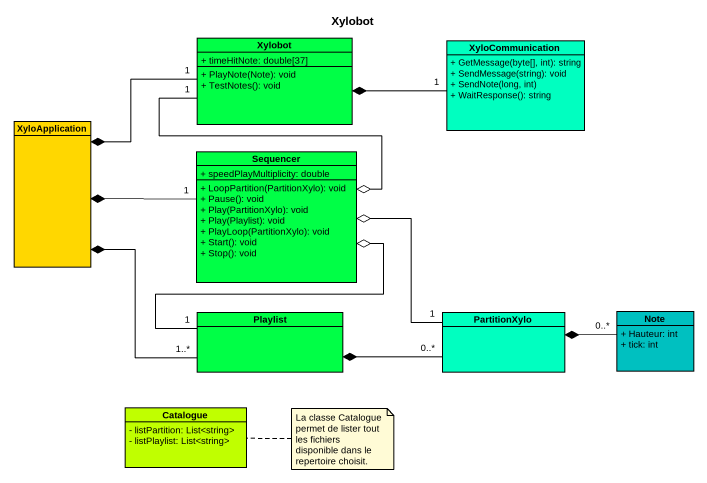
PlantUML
@startuml
title Xylobot
hide circle
hide empty members
skinparam classAttributeIconSize 0
class Xylobot #00FF46 {
  + timeHitNote: double[37]
  + PlayNote(Note): void
  + TestNotes(): void
}
class XyloCommunication #00FFC0 {
  + GetMessage(byte[], int): string
  + SendMessage(string): void
  + SendNote(long, int)
  + WaitResponse(): string
}
class XyloApplication #FFD700
class Sequencer #00FF46 {
  + speedPlayMultiplicity: double
  + LoopPartition(PartitionXylo): void
  + Pause(): void
  + Play(PartitionXylo): void
  + Play(Playlist): void
  + PlayLoop(PartitionXylo): void
  + Start(): void
  + Stop(): void
}
class Playlist #00FF46
class PartitionXylo #00FFC0
class "Note" as Note_ #00C0C0 {
  + Hauteur: int
  + tick: int
}
class Catalogue #C0FF00 {
  - listPartition: List<string>
  - listPlaylist: List<string>
}
Xylobot "1" -left-* XyloApplication
Xylobot "1" --o Sequencer
XyloCommunication "1" -left-* Xylobot
Sequencer "1" -left-* XyloApplication
Playlist "1..*" -up-* XyloApplication
Playlist "1" -up-o Sequencer
PartitionXylo "1" -left-o Sequencer
PartitionXylo "0..*" -left-* Playlist
Note_ "0..*" -left-* PartitionXylo
note right of Catalogue : La classe Catalogue permet de lister tout les fichiers disponible dans le repertoire choisit.
@enduml
